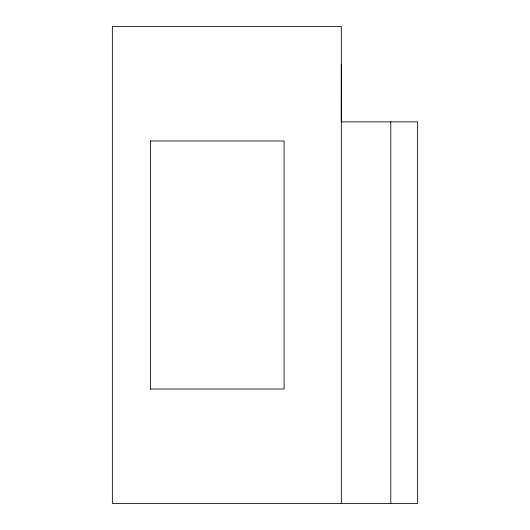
<?xml version="1.0" encoding="UTF-8"?>
<svg xmlns="http://www.w3.org/2000/svg" width="530" height="530" viewBox="0 0 530 530"><rect width="100%" height="100%" fill="white"/><g stroke="black" fill="none" stroke-linecap="round" stroke-linejoin="round"><path stroke-width="0.79" d="M341.28 121.854L341.32 64.66M341.32 121.9L417.64 121.9L417.64 503.5L112.36 503.5L112.36 26.5L341.32 26.5L341.32 503.5M150.52 140.98L284.08 140.98L284.08 389.02L150.52 389.02M390.776 121.9L390.776 503.5M150.52 140.821L150.52 389.179"/></g></svg>
